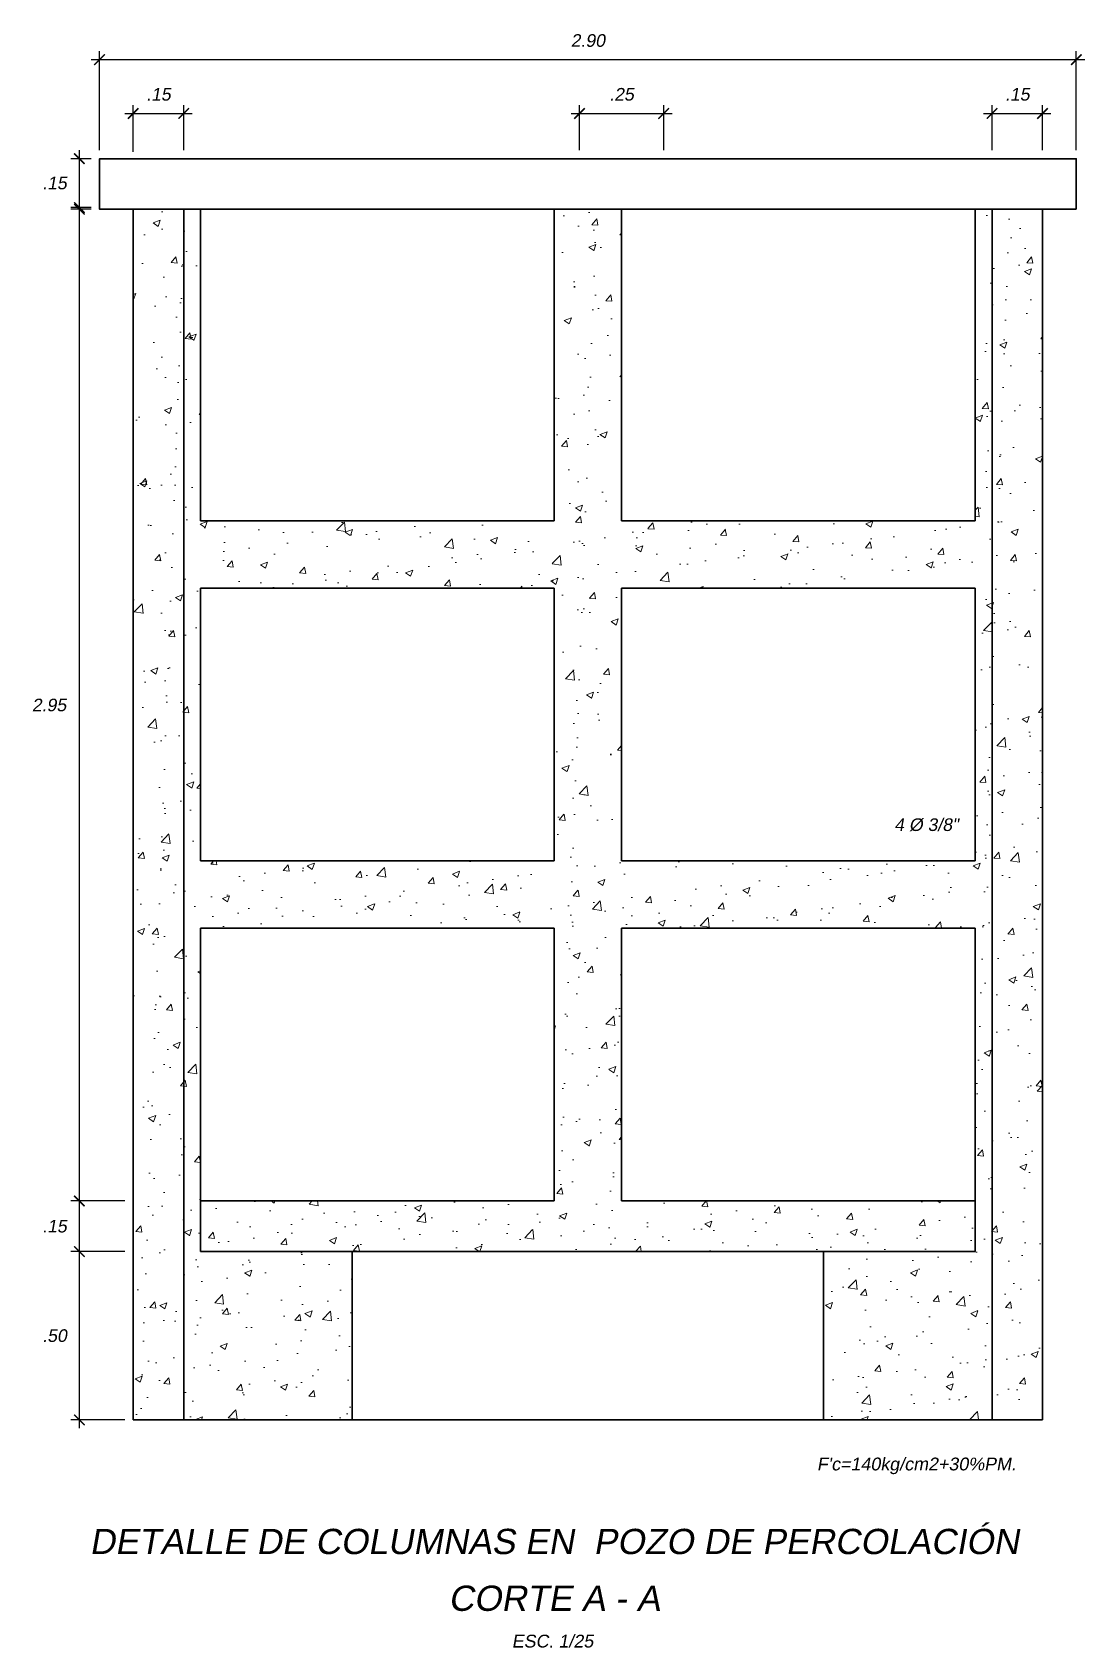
# Model space of a CAD drawing. Header units: metres. Extents: x 4293 to 4528, y 2596 to 2639.
# Drawn here: x 4375.087 to 4378.212, y 2634.469 to 2639.266 of the extents above; entities that cross this region are included whole.
import ezdxf
from ezdxf.enums import TextEntityAlignment as Align

# ---------------------------------------------------------------- set-up
doc = ezdxf.new("R2010")
doc.units = ezdxf.units.M
for name, color, linetype, lineweight in [('a. titulos', 106, 'Continuous', 25), ('A.Texto', 180, 'Continuous', 5), ('cimiento', 6, 'Continuous', 30), ('columna', 212, 'Continuous', 30), ('concreto', 252, 'Continuous', 5), ('Cotas', 170, 'Continuous', 5)]:
    doc.layers.add(name, color=color, linetype=linetype, lineweight=lineweight)
doc.styles.add('ARIAL', font='arial.ttf', dxfattribs={"oblique": 10})
doc.dimstyles.new('Esc 1-25', dxfattribs={"dimscale": 0.25, "dimtxt": 0.15, "dimasz": 0.125, "dimexe": 0.1, "dimexo": 0.1, "dimgap": 0.15, "dimtad": 2, "dimtih": 1, "dimtoh": 1, "dimzin": 4, "dimdsep": 46, "dimtxsty": 'ARIAL', "dimblk": 'ARCHTICK', "dimcen": 0.5, "dimdle": 0.1, "dimadec": 0, "dimazin": 0, "dimtfac": 1, "dimtofl": 0, "dimtmove": 2, "dimatfit": 3, "dimfxl": 1, "dimtolj": 1, "dimtzin": 0, "dimarcsym": 1})

# ---------------------------------------------------------------- blocks, each defined once
blk = doc.blocks.new('_ArchTick')
at = {"color": 0, "linetype": 'ByBlock', "const_width": 0.15}
blk.add_lwpolyline([(-0.5, -0.5), (0.5, 0.5)], dxfattribs=at)
blk = doc.blocks.new('*D408')
at = {"layer": 'Cotas', "color": 0, "lineweight": -2, "transparency": 16777216}
for p, q in [((4375.3866, 2638.9107), (4375.3866, 2639.0499)), ((4375.5366, 2638.9157), (4375.5366, 2639.0499)), ((4375.3616, 2639.0249), (4375.5616, 2639.0249))]:
    blk.add_line(p, q, dxfattribs=at)
at = {"layer": 'Defpoints', "color": 0, "transparency": 16777216}
for p in [(4375.5366, 2639.0249), (4375.5366, 2638.8907), (4375.3866, 2638.8857)]:
    blk.add_point(p, dxfattribs=at)
at = {"layer": 'Cotas', "color": 0, "lineweight": -2, "transparency": 16777216, "xscale": 0.03125, "yscale": 0.03125, "zscale": 0.03125, "rotation": 180}
blk.add_blockref('_ArchTick', (4375.3866, 2639.0249), dxfattribs=at)
at = {"layer": 'Cotas', "color": 0, "lineweight": -2, "transparency": 16777216, "xscale": 0.03125, "yscale": 0.03125, "zscale": 0.03125}
blk.add_blockref('_ArchTick', (4375.5366, 2639.0249), dxfattribs=at)
at = {"layer": 'Cotas', "color": 0, "transparency": 16777216, "insert": (4375.4616, 2639.0816), "char_height": 0.0375, "attachment_point": 5, "style": 'ARIAL'}
blk.add_mtext('\\A1;.15', dxfattribs=at)
blk = doc.blocks.new('*D409')
at = {"layer": 'Cotas', "color": 0, "lineweight": -2, "transparency": 16777216}
for p, q in [((4376.7116, 2638.9157), (4376.7116, 2639.0499)), ((4376.9616, 2638.9157), (4376.9616, 2639.0499)), ((4376.6866, 2639.0249), (4376.9866, 2639.0249))]:
    blk.add_line(p, q, dxfattribs=at)
at = {"layer": 'Defpoints', "color": 0, "transparency": 16777216}
for p in [(4376.9616, 2639.0249), (4376.7116, 2638.8907), (4376.9616, 2638.8907)]:
    blk.add_point(p, dxfattribs=at)
at = {"layer": 'Cotas', "color": 0, "lineweight": -2, "transparency": 16777216, "xscale": 0.03125, "yscale": 0.03125, "zscale": 0.03125, "rotation": 180}
blk.add_blockref('_ArchTick', (4376.7116, 2639.0249), dxfattribs=at)
at = {"layer": 'Cotas', "color": 0, "lineweight": -2, "transparency": 16777216, "xscale": 0.03125, "yscale": 0.03125, "zscale": 0.03125}
blk.add_blockref('_ArchTick', (4376.9616, 2639.0249), dxfattribs=at)
at = {"layer": 'Cotas', "color": 0, "transparency": 16777216, "insert": (4376.8366, 2639.0816), "char_height": 0.0375, "attachment_point": 5, "style": 'ARIAL'}
blk.add_mtext('\\A1;.25', dxfattribs=at)
blk = doc.blocks.new('*D410')
at = {"layer": 'Cotas', "color": 0, "lineweight": -2, "transparency": 16777216}
for p, q in [((4377.9366, 2638.9157), (4377.9366, 2639.0499)), ((4378.0866, 2638.9157), (4378.0866, 2639.0499)), ((4377.9116, 2639.0249), (4378.1116, 2639.0249))]:
    blk.add_line(p, q, dxfattribs=at)
at = {"layer": 'Defpoints', "color": 0, "transparency": 16777216}
for p in [(4378.0866, 2639.0249), (4377.9366, 2638.8907), (4378.0866, 2638.8907)]:
    blk.add_point(p, dxfattribs=at)
at = {"layer": 'Cotas', "color": 0, "lineweight": -2, "transparency": 16777216, "xscale": 0.03125, "yscale": 0.03125, "zscale": 0.03125, "rotation": 180}
blk.add_blockref('_ArchTick', (4377.9366, 2639.0249), dxfattribs=at)
at = {"layer": 'Cotas', "color": 0, "lineweight": -2, "transparency": 16777216, "xscale": 0.03125, "yscale": 0.03125, "zscale": 0.03125}
blk.add_blockref('_ArchTick', (4378.0866, 2639.0249), dxfattribs=at)
at = {"layer": 'Cotas', "color": 0, "transparency": 16777216, "insert": (4378.0116, 2639.0816), "char_height": 0.0375, "attachment_point": 5, "style": 'ARIAL'}
blk.add_mtext('\\A1;.15', dxfattribs=at)
blk = doc.blocks.new('*D411')
at = {"layer": 'Cotas', "color": 0, "lineweight": -2, "transparency": 16777216}
for p, q in [((4375.3616, 2635.6457), (4375.2018, 2635.6457)), ((4375.2268, 2635.1207), (4375.2268, 2635.6707)), ((4375.3616, 2635.1457), (4375.2018, 2635.1457))]:
    blk.add_line(p, q, dxfattribs=at)
at = {"layer": 'Defpoints', "color": 0, "transparency": 16777216}
for p in [(4375.2268, 2635.6457), (4375.3866, 2635.6457), (4375.3866, 2635.1457)]:
    blk.add_point(p, dxfattribs=at)
at = {"layer": 'Cotas', "color": 0, "lineweight": -2, "transparency": 16777216, "xscale": 0.03125, "yscale": 0.03125, "zscale": 0.03125}
for p, rotation in [((4375.2268, 2635.6457), 90), ((4375.2268, 2635.1457), 270)]:
    blk.add_blockref('_ArchTick', p, dxfattribs=dict(at, rotation=rotation))
at = {"layer": 'Cotas', "color": 0, "transparency": 16777216, "insert": (4375.1532, 2635.3957), "char_height": 0.0375, "attachment_point": 5, "style": 'ARIAL'}
blk.add_mtext('\\A1;.50', dxfattribs=at)
blk = doc.blocks.new('*D412')
at = {"layer": 'Cotas', "color": 0, "lineweight": -2, "ltscale": 0.01, "transparency": 16777216}
for p, q in [((4375.2268, 2635.6207), (4375.2268, 2635.8207)), ((4375.3616, 2635.7957), (4375.2018, 2635.7957)), ((4375.3616, 2635.6457), (4375.2018, 2635.6457))]:
    blk.add_line(p, q, dxfattribs=at)
at = {"layer": 'Defpoints', "color": 0, "ltscale": 0.01, "transparency": 16777216}
for p in [(4375.2268, 2635.7957), (4375.3866, 2635.7957), (4375.3866, 2635.6457)]:
    blk.add_point(p, dxfattribs=at)
at = {"layer": 'Cotas', "color": 0, "lineweight": -2, "ltscale": 0.01, "transparency": 16777216, "xscale": 0.03125, "yscale": 0.03125, "zscale": 0.03125}
for p, rotation in [((4375.2268, 2635.7957), 90), ((4375.2268, 2635.6457), 270)]:
    blk.add_blockref('_ArchTick', p, dxfattribs=dict(at, rotation=rotation))
at = {"layer": 'Cotas', "color": 0, "ltscale": 0.01, "transparency": 16777216, "insert": (4375.153, 2635.7207), "char_height": 0.0375, "attachment_point": 5, "style": 'ARIAL'}
blk.add_mtext('\\A1;.15', dxfattribs=at)
blk = doc.blocks.new('*D413')
at = {"layer": 'Cotas', "color": 0, "lineweight": -2, "transparency": 16777216}
for p, q in [((4375.2268, 2635.7707), (4375.2268, 2638.7657)), ((4375.2616, 2638.7407), (4375.2018, 2638.7407)), ((4375.3616, 2635.7957), (4375.2018, 2635.7957))]:
    blk.add_line(p, q, dxfattribs=at)
at = {"layer": 'Defpoints', "color": 0, "transparency": 16777216}
for p in [(4375.2268, 2638.7407), (4375.2866, 2638.7407), (4375.3866, 2635.7957)]:
    blk.add_point(p, dxfattribs=at)
at = {"layer": 'Cotas', "color": 0, "lineweight": -2, "transparency": 16777216, "xscale": 0.03125, "yscale": 0.03125, "zscale": 0.03125}
for p, rotation in [((4375.2268, 2638.7407), 90), ((4375.2268, 2635.7957), 270)]:
    blk.add_blockref('_ArchTick', p, dxfattribs=dict(at, rotation=rotation))
at = {"layer": 'Cotas', "color": 0, "transparency": 16777216, "insert": (4375.1368, 2637.2682), "char_height": 0.0375, "attachment_point": 5, "style": 'ARIAL'}
blk.add_mtext('\\A1;2.95', dxfattribs=at)
blk = doc.blocks.new('*D414')
at = {"layer": 'Cotas', "color": 0, "lineweight": -2, "transparency": 16777216}
for p, q in [((4375.2616, 2638.8907), (4375.2018, 2638.8907)), ((4375.2268, 2638.7207), (4375.2268, 2638.9157)), ((4375.2616, 2638.7457), (4375.2018, 2638.7457))]:
    blk.add_line(p, q, dxfattribs=at)
at = {"layer": 'Defpoints', "color": 0, "transparency": 16777216}
for p in [(4375.2268, 2638.8907), (4375.2866, 2638.8907), (4375.2866, 2638.7457)]:
    blk.add_point(p, dxfattribs=at)
at = {"layer": 'Cotas', "color": 0, "lineweight": -2, "transparency": 16777216, "xscale": 0.03125, "yscale": 0.03125, "zscale": 0.03125}
for p, rotation in [((4375.2268, 2638.8907), 90), ((4375.2268, 2638.7457), 270)]:
    blk.add_blockref('_ArchTick', p, dxfattribs=dict(at, rotation=rotation))
at = {"layer": 'Cotas', "color": 0, "transparency": 16777216, "insert": (4375.153, 2638.8182), "char_height": 0.0375, "attachment_point": 5, "style": 'ARIAL'}
blk.add_mtext('\\A1;.15', dxfattribs=at)
blk = doc.blocks.new('*D588')
at = {"layer": 'Cotas', "color": 0, "lineweight": -2, "transparency": 16777216}
for p, q in [((4375.2616, 2639.1847), (4378.2116, 2639.1847)), ((4375.2866, 2638.9157), (4375.2866, 2639.2097)), ((4378.1866, 2638.9157), (4378.1866, 2639.2097))]:
    blk.add_line(p, q, dxfattribs=at)
at = {"layer": 'Defpoints', "color": 0, "transparency": 16777216}
for p in [(4378.1866, 2639.1847), (4375.2866, 2638.8907), (4378.1866, 2638.8907)]:
    blk.add_point(p, dxfattribs=at)
at = {"layer": 'Cotas', "color": 0, "lineweight": -2, "transparency": 16777216, "xscale": 0.03125, "yscale": 0.03125, "zscale": 0.03125, "rotation": 180}
blk.add_blockref('_ArchTick', (4375.2866, 2639.1847), dxfattribs=at)
at = {"layer": 'Cotas', "color": 0, "lineweight": -2, "transparency": 16777216, "xscale": 0.03125, "yscale": 0.03125, "zscale": 0.03125}
blk.add_blockref('_ArchTick', (4378.1866, 2639.1847), dxfattribs=at)
at = {"layer": 'Cotas', "color": 0, "transparency": 16777216, "insert": (4376.7366, 2639.2413), "char_height": 0.0375, "attachment_point": 5, "style": 'ARIAL'}
blk.add_mtext('\\A1;2.90', dxfattribs=at)

msp = doc.modelspace()

# ---------------------------------------------------------------- hatches: boundary and pattern name
at = {"layer": 'concreto', "ltscale": 0.5}
h = msp.add_hatch(dxfattribs=at)
h.set_pattern_fill('AR-CONC', color=256, scale=0.03, style=0)
h.set_pattern_definition([(50, (4245.93083, 2617.94729), (0.21517805, -0.01882564), [0.0225, -0.2475]), (355, (4245.93083, 2617.94729), (-0.0416254, 0.22565764), [0.018, -0.198]), (100.4514, (4245.94876, 2617.94572), (0.1735528, 0.20683186), [0.01912206, -0.21034263]), (46.1842, (4245.93083, 2618.0073), (0.3201723, -0.0496557), [0.03375, -0.37125]), (96.6356, (4245.9575, 2618.00315), (0.2803988, 0.29223536), [0.0286831, -0.3155139]), (351.1842, (4245.93083, 2618.0073), (0.2803986, 0.2922356), [0.027, -0.297]), (21, (4245.96083, 2617.99229), (0.17907212, -0.12078567), [0.0225, -0.2475]), (326, (4245.96083, 2617.99229), (0.0729946, 0.217545), [0.018, -0.198]), (71.4514, (4245.97575, 2617.98222), (0.2520668, 0.09675915), [0.01912206, -0.21034263]), (37.5, (4245.93083, 2617.94729), (0.003647957, 0.099868156), [0, -0.1956, 0, -0.201, 0, -0.19875]), (7.5, (4245.93083, 2617.94729), (0.07892086, 0.11832351), [0, -0.1146, 0, -0.1911, 0, -0.07575]), (327.5, (4245.86393, 2617.94729), (0.16014673, -0.00676646), [0, -0.075, 0, -0.234, 0, -0.3105]), (317.5, (4245.83393, 2617.94729), (0.17495585, 0.0300315), [0, -0.0975, 0, -0.1554, 0, -0.2205])])
h.paths.add_polyline_path([(4375.5366, 2638.7407), (4375.3866, 2638.7407), (4375.3866, 2635.1457), (4375.5366, 2635.1457), (4375.5366, 2635.6457)])
h.paths.add_polyline_path([(4376.0366, 2635.6457), (4375.5866, 2635.6457), (4375.5866, 2636.6057), (4376.6366, 2636.6057), (4376.6366, 2635.7957), (4375.5866, 2635.7957), (4375.5866, 2635.6457), (4377.8866, 2635.6457), (4377.8866, 2635.7957), (4376.8366, 2635.7957), (4376.8366, 2636.6057), (4377.8866, 2636.6057), (4377.8866, 2635.6457), (4377.4366, 2635.6457), (4377.4366, 2635.1457), (4377.9366, 2635.1457), (4377.9366, 2638.7407), (4377.8866, 2638.7407), (4377.8866, 2637.8157), (4376.8366, 2637.8157), (4376.8366, 2638.7407), (4376.6366, 2638.7407), (4376.6366, 2637.8157), (4375.5866, 2637.8157), (4375.5866, 2638.7407), (4375.5366, 2638.7407), (4375.5366, 2635.6457), (4375.5366, 2635.1457), (4376.0366, 2635.1457)])
h.paths.add_polyline_path([(4375.5866, 2636.8057), (4375.5866, 2637.6157), (4376.6366, 2637.6157), (4376.6366, 2636.8057)], flags=16)
h.paths.add_polyline_path([(4376.8366, 2636.8057), (4376.8366, 2637.6157), (4377.8866, 2637.6157), (4377.8866, 2636.8057)], flags=16)
h.paths.add_polyline_path([(4378.0866, 2638.7407), (4377.9366, 2638.7407), (4377.9366, 2635.1457), (4378.0866, 2635.1457), (4378.0866, 2635.6457)])
h.paths.add_polyline_path([(4377.6359, 2636.8827), (4377.8536, 2636.8827), (4377.8536, 2636.9433), (4377.6359, 2636.9433)], flags=8)

# ---------------------------------------------------------------- linework, layer by layer
at = {"layer": 'cimiento'}
msp.add_lwpolyline([(4378.1866, 2638.7407), (4378.1866, 2638.8907), (4375.2866, 2638.8907), (4375.2866, 2638.7407)], close=True, dxfattribs=at)
at = {"layer": 'columna'}
for p, q in [((4375.3866, 2638.7407), (4375.3866, 2635.1457)), ((4375.5866, 2638.7407), (4375.5866, 2637.8157)), ((4377.8866, 2638.7407), (4377.8866, 2637.8157)), ((4377.9366, 2638.7407), (4377.9366, 2635.1457)), ((4376.6366, 2637.8157), (4375.5866, 2637.8157)), ((4377.8866, 2637.8157), (4376.8366, 2637.8157)), ((4375.5866, 2637.6157), (4375.5866, 2636.8057)), ((4376.6366, 2637.6157), (4375.5866, 2637.6157)), ((4377.8866, 2637.6157), (4376.8366, 2637.6157)), ((4377.8866, 2637.6157), (4377.8866, 2636.8057)), ((4376.6366, 2636.8057), (4375.5866, 2636.8057)), ((4377.8866, 2636.8057), (4376.8366, 2636.8057)), ((4375.5866, 2636.6057), (4375.5866, 2635.6457)), ((4376.6366, 2636.6057), (4375.5866, 2636.6057)), ((4377.8866, 2636.6057), (4376.8366, 2636.6057)), ((4377.8866, 2636.6057), (4377.8866, 2635.6457)), ((4375.5866, 2635.7957), (4376.6366, 2635.7957)), ((4376.8366, 2635.7957), (4377.8866, 2635.7957)), ((4375.5366, 2635.6457), (4375.5366, 2635.1457)), ((4375.5866, 2635.6457), (4377.8866, 2635.6457)), ((4376.0366, 2635.6457), (4376.0366, 2635.1457)), ((4377.4366, 2635.6457), (4377.4366, 2635.1457)), ((4378.0866, 2635.6457), (4378.0866, 2635.1457)), ((4375.3866, 2635.1457), (4378.0866, 2635.1457))]:
    msp.add_line(p, q, dxfattribs=at)
for points in [[(4375.5366, 2638.7407), (4375.5366, 2635.6457)], [(4376.6366, 2637.8157), (4376.6366, 2638.7407)], [(4376.8366, 2637.8157), (4376.8366, 2638.7407)], [(4378.0866, 2638.7407), (4378.0866, 2635.6457)], [(4376.6366, 2636.8057), (4376.6366, 2637.6157)], [(4376.8366, 2636.8057), (4376.8366, 2637.6157)], [(4376.6366, 2635.7957), (4376.6366, 2636.6057)], [(4376.8366, 2635.7957), (4376.8366, 2636.6057)]]:
    msp.add_lwpolyline(points, dxfattribs=at)

# ---------------------------------------------------------------- texts
at = {"layer": 'a. titulos', "style": 'ARIAL', "oblique": 10}
for s, height, p in [('DETALLE DE COLUMNAS EN  POZO DE PERCOLACIÓN', 0.075, (4376.6366, 2634.7847)), ('CORTE A - A', 0.075, (4376.6366, 2634.6161)), ('ESC. 1/25', 0.038, (4376.6316, 2634.4888))]:
    msp.add_text(s, height=height, dxfattribs=at).set_placement(p, align=Align.MIDDLE_CENTER)
at = {"layer": 'A.Texto', "style": 'ARIAL', "oblique": 10}
msp.add_text('4 %%C 3/8"', height=0.0375, dxfattribs=at).set_placement((4377.7414, 2636.9131), align=Align.MIDDLE_CENTER)
at = {"layer": 'A.Texto', "ltscale": 0.005, "style": 'ARIAL', "oblique": 10}
msp.add_text("F'c=140kg/cm2+30%%%PM.", height=0.038, dxfattribs=at).set_placement((4377.7121, 2635.0147), align=Align.MIDDLE_CENTER)

# ---------------------------------------------------------------- dimensions: what is measured, and where the dimension line sits
at = {"layer": 'Cotas'}
for base, p1, p2, picture, middle in [((4378.1866, 2639.1847), (4375.2866, 2638.8907), (4378.1866, 2638.8907), '*D588', (4376.7366, 2639.2413)), ((4375.5366, 2639.0249), (4375.3866, 2638.8857), (4375.5366, 2638.8907), '*D408', (4375.4616, 2639.0816)), ((4376.9616, 2639.0249), (4376.7116, 2638.8907), (4376.9616, 2638.8907), '*D409', (4376.8366, 2639.0816)), ((4378.0866, 2639.0249), (4377.9366, 2638.8907), (4378.0866, 2638.8907), '*D410', (4378.0116, 2639.0816))]:
    dim = msp.add_linear_dim(base=base, p1=p1, p2=p2, dimstyle='Esc 1-25', dxfattribs=at)
    dim.commit()
    dim.dimension.update_dxf_attribs({"geometry": picture, "text_midpoint": middle})
for base, p1, p2, picture, middle in [((4375.2267599326, 2638.8907275395), (4375.2866343188, 2638.7457275395), (4375.2866343188, 2638.8907275395), '*D414', (4375.1529551067, 2638.8182275395)), ((4375.2267599326, 2638.7407275395), (4375.3866343188, 2635.7957275395), (4375.2866343188, 2638.7407275395), '*D413', (4375.1367758775, 2637.2682275395)), ((4375.2268, 2635.6457), (4375.3866, 2635.1457), (4375.3866, 2635.6457), '*D411', (4375.1532, 2635.3957))]:
    dim = msp.add_linear_dim(base=base, p1=p1, p2=p2, angle=90, dimstyle='Esc 1-25', dxfattribs=at)
    dim.commit()
    dim.dimension.update_dxf_attribs({"geometry": picture, "text_midpoint": middle})
at = {"layer": 'Cotas', "ltscale": 0.01}
dim = msp.add_linear_dim(base=(4375.2268, 2635.7957), p1=(4375.3866, 2635.6457), p2=(4375.3866, 2635.7957), angle=90, dimstyle='Esc 1-25', dxfattribs=at)
dim.commit()
dim.dimension.update_dxf_attribs({"geometry": '*D412', "text_midpoint": (4375.153, 2635.7207)})

doc.saveas('drawing.dxf')
